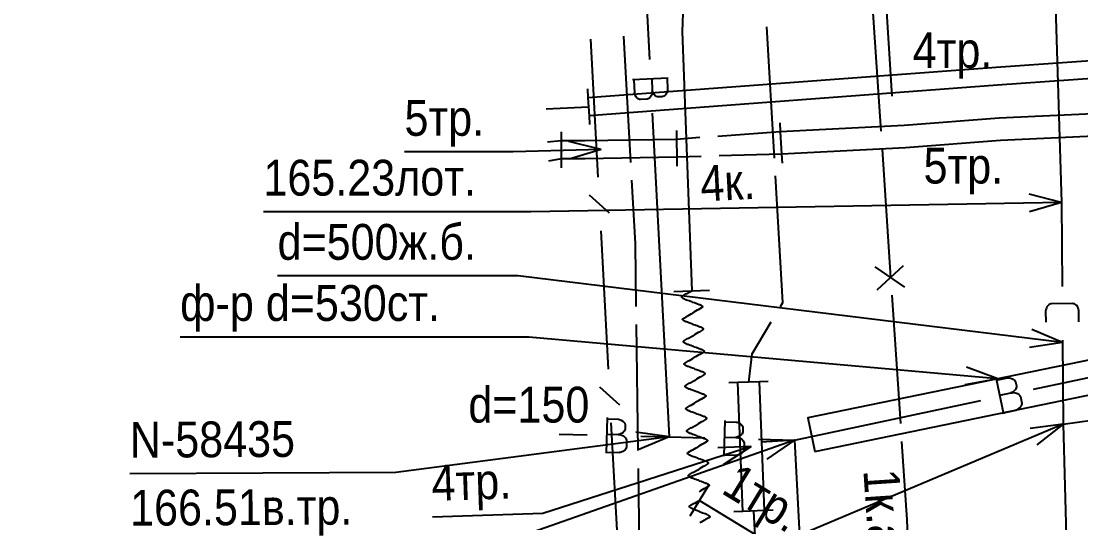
# Model space of a CAD drawing. Header units: metres. Extents: x -3947 to -3704, y 4976 to 6609.
# Drawn here: x -3912.47 to -3882.86, y 6456.55 to 6470.56 of the extents above; entities that cross this region are included whole.
import ezdxf
from ezdxf.enums import TextEntityAlignment as Align

# ---------------------------------------------------------------- set-up
doc = ezdxf.new("R2010")
doc.units = ezdxf.units.M
doc.header["$MEASUREMENT"] = 0
for name, color, linetype, lineweight in [('Водопровод', 7, 'Continuous', 25), ('Водосток', 7, 'Continuous', 25), ('Кабели', 7, 'Continuous', 25), ('Кабель защиты', 7, 'Continuous', 25), ('Кабель связи', 7, 'Continuous', 25), ('Кабель электрический', 7, 'Continuous', 25), ('Канализация самотёчная', 7, 'Continuous', 25)]:
    doc.layers.add(name, color=color, linetype=linetype, lineweight=lineweight)
doc.styles.add('Style-RUSSIAN_1251', font='RUSSIAN_1251.shx')
doc.styles.add('Style-RUSSIAN_1251 I 0.00000', font='RUSSIAN_1251.shx')

msp = doc.modelspace()

# ---------------------------------------------------------------- linework, layer by layer
at = {"layer": 'Водопровод', "linetype": 'Continuous'}
for p, q in [((-3895.379, 6478.52), (-3894.91, 6469.485)), ((-3894.385, 6468.97), (-3895.382, 6468.918)), ((-3895.349, 6468.92), (-3895.33, 6468.558)), ((-3894.849, 6468.946), (-3894.832, 6468.625)), ((-3894.832, 6467.987), (-3894.364, 6458.952)), ((-3884.182, 6460.28), (-3878.967, 6461.386)), ((-3885.178, 6460.571), (-3886.052, 6460.9)), ((-3885.178, 6460.571), (-3886.097, 6460.402)), ((-3885.222, 6460.568), (-3885.016, 6459.592)), ((-3885.126, 6460.114), (-3884.812, 6460.181)), ((-3890.864, 6458.864), (-3885.649, 6459.969)), ((-3885.022, 6459.624), (-3884.668, 6459.699)), ((-3896.098, 6459.49), (-3896.121, 6458.492)), ((-3892.81, 6459.411), (-3892.835, 6458.413)), ((-3897.439, 6459.023), (-3896.651, 6459.005)), ((-3896.109, 6459.026), (-3895.787, 6459.018)), ((-3894.364, 6458.952), (-3895.289, 6459.084)), ((-3894.364, 6458.952), (-3895.224, 6458.588)), ((-3895.152, 6458.97), (-3894.364, 6458.952)), ((-3894.364, 6458.952), (-3893.364, 6458.927)), ((-3892.821, 6458.947), (-3892.5, 6458.938)), ((-3891.864, 6458.889), (-3890.864, 6458.864)), ((-3890.864, 6458.864), (-3891.796, 6458.801)), ((-3890.864, 6458.864), (-3891.63, 6458.329)), ((-3890.864, 6458.864), (-3889.323, 6430.656)), ((-3896.12, 6458.525), (-3895.758, 6458.517)), ((-3892.834, 6458.446), (-3892.472, 6458.437))]:
    msp.add_line(p, q, dxfattribs=at)
at = {"layer": 'Водопровод', "linetype": 'Continuous', "flags": 128}
for points in [[(-3894.422, 6468.968), (-3894.405, 6468.65), (-3894.409, 6468.619), (-3894.425, 6468.568), (-3894.451, 6468.52), (-3894.465, 6468.501), (-3894.483, 6468.483), (-3894.506, 6468.467), (-3894.535, 6468.452), (-3894.55, 6468.448), (-3894.666, 6468.442), (-3894.688, 6468.446), (-3894.719, 6468.458), (-3894.74, 6468.472), (-3894.762, 6468.487), (-3894.784, 6468.514), (-3894.804, 6468.549), (-3894.819, 6468.58), (-3894.832, 6468.625), (-3894.834, 6468.586), (-3894.836, 6468.553), (-3894.848, 6468.503), (-3894.864, 6468.473), (-3894.881, 6468.444), (-3894.911, 6468.412), (-3894.945, 6468.39), (-3894.977, 6468.379), (-3895.167, 6468.369), (-3895.186, 6468.372), (-3895.212, 6468.382), (-3895.243, 6468.401), (-3895.273, 6468.431), (-3895.293, 6468.458), (-3895.316, 6468.503), (-3895.327, 6468.531), (-3895.33, 6468.558)], [(-3885.178, 6460.571), (-3898.286, 6461.739), (-3908.027, 6461.739)], [(-3890.295, 6458.546), (-3878.866, 6460.894), (-3879.058, 6461.828), (-3890.487, 6459.48), (-3890.295, 6458.546)], [(-3885.215, 6460.532), (-3884.903, 6460.599), (-3884.873, 6460.599), (-3884.819, 6460.591), (-3884.768, 6460.574), (-3884.747, 6460.563), (-3884.726, 6460.548), (-3884.707, 6460.528), (-3884.688, 6460.501), (-3884.681, 6460.487), (-3884.657, 6460.374), (-3884.658, 6460.351), (-3884.664, 6460.319), (-3884.675, 6460.296), (-3884.687, 6460.272), (-3884.71, 6460.246), (-3884.741, 6460.221), (-3884.769, 6460.201), (-3884.812, 6460.181), (-3884.773, 6460.185), (-3884.74, 6460.188), (-3884.689, 6460.184), (-3884.656, 6460.174), (-3884.625, 6460.161), (-3884.589, 6460.136), (-3884.562, 6460.106), (-3884.546, 6460.077), (-3884.507, 6459.89), (-3884.506, 6459.871), (-3884.512, 6459.843), (-3884.526, 6459.81), (-3884.551, 6459.776), (-3884.575, 6459.752), (-3884.616, 6459.722), (-3884.642, 6459.707), (-3884.668, 6459.699)], [(-3896.099, 6459.453), (-3895.78, 6459.446), (-3895.75, 6459.439), (-3895.7, 6459.42), (-3895.654, 6459.391), (-3895.636, 6459.375), (-3895.62, 6459.356), (-3895.605, 6459.331), (-3895.593, 6459.301), (-3895.59, 6459.286), (-3895.592, 6459.171), (-3895.598, 6459.148), (-3895.612, 6459.119), (-3895.628, 6459.099), (-3895.645, 6459.078), (-3895.673, 6459.058), (-3895.709, 6459.041), (-3895.741, 6459.028), (-3895.787, 6459.018), (-3895.749, 6459.014), (-3895.715, 6459.009), (-3895.667, 6458.993), (-3895.638, 6458.976), (-3895.61, 6458.956), (-3895.581, 6458.924), (-3895.561, 6458.888), (-3895.553, 6458.856), (-3895.557, 6458.665), (-3895.561, 6458.647), (-3895.573, 6458.621), (-3895.594, 6458.592), (-3895.627, 6458.564), (-3895.655, 6458.546), (-3895.702, 6458.527), (-3895.731, 6458.518), (-3895.758, 6458.517)], [(-3892.811, 6459.374), (-3892.492, 6459.366), (-3892.462, 6459.36), (-3892.412, 6459.34), (-3892.366, 6459.31), (-3892.348, 6459.295), (-3892.332, 6459.276), (-3892.317, 6459.251), (-3892.305, 6459.221), (-3892.302, 6459.206), (-3892.305, 6459.09), (-3892.311, 6459.068), (-3892.325, 6459.039), (-3892.34, 6459.018), (-3892.357, 6458.998), (-3892.386, 6458.978), (-3892.422, 6458.961), (-3892.454, 6458.948), (-3892.5, 6458.938), (-3892.462, 6458.934), (-3892.428, 6458.929), (-3892.38, 6458.913), (-3892.351, 6458.895), (-3892.323, 6458.876), (-3892.294, 6458.844), (-3892.274, 6458.808), (-3892.266, 6458.776), (-3892.271, 6458.585), (-3892.275, 6458.567), (-3892.287, 6458.541), (-3892.308, 6458.511), (-3892.34, 6458.484), (-3892.369, 6458.466), (-3892.416, 6458.447), (-3892.444, 6458.438), (-3892.472, 6458.437)], [(-3894.364, 6458.952), (-3901.996, 6457.959), (-3909.429, 6457.92)], [(-3890.864, 6458.864), (-3901.407, 6455.153), (-3912.468, 6454.994)]]:
    msp.add_lwpolyline(points, dxfattribs=at)
at = {"layer": 'Водосток', "linetype": 'Continuous'}
for p, q in [((-3884.078, 6487.694), (-3883.396, 6465.498)), ((-3883.396, 6465.498), (-3884.3, 6465.732)), ((-3883.396, 6465.498), (-3884.291, 6465.232)), ((-3883.396, 6465.498), (-3883.379, 6463.152)), ((-3883.368, 6461.589), (-3884.231, 6461.946)), ((-3883.368, 6461.589), (-3884.291, 6461.45)), ((-3883.368, 6461.652), (-3883.351, 6459.306)), ((-3883.351, 6459.306), (-3875.771, 6460.367)), ((-3883.351, 6459.306), (-3884.278, 6459.187)), ((-3883.351, 6459.306), (-3884.084, 6458.727)), ((-3883.351, 6459.306), (-3882.879, 6441.679))]:
    msp.add_line(p, q, dxfattribs=at)
at = {"layer": 'Водосток', "linetype": 'Continuous', "flags": 128}
for points in [[(-3883.396, 6465.498), (-3898.223, 6465.238), (-3905.699, 6465.238)], [(-3883.368, 6461.589), (-3898.581, 6463.446), (-3905.304, 6463.446)], [(-3882.911, 6462.166), (-3882.913, 6462.444), (-3882.915, 6462.483), (-3882.922, 6462.512), (-3882.934, 6462.554), (-3882.953, 6462.59), (-3882.974, 6462.618), (-3883.004, 6462.643), (-3883.036, 6462.663), (-3883.063, 6462.67), (-3883.091, 6462.674), (-3883.676, 6462.67), (-3883.701, 6462.665), (-3883.722, 6462.658), (-3883.747, 6462.644), (-3883.765, 6462.628), (-3883.788, 6462.605), (-3883.808, 6462.579), (-3883.822, 6462.547), (-3883.838, 6462.501), (-3883.842, 6462.464), (-3883.84, 6462.155)], [(-3883.351, 6459.306), (-3897.167, 6453.493), (-3904.684, 6453.127)]]:
    msp.add_lwpolyline(points, dxfattribs=at)
at = {"layer": 'Кабели', "linetype": 'Continuous'}
for p, q in [((-3888.685, 6471.07), (-3888.446, 6467.487)), ((-3888.413, 6466.988), (-3888.174, 6463.404)), ((-3887.779, 6463.132), (-3888.602, 6463.7)), ((-3887.821, 6463.73), (-3888.556, 6463.052)), ((-3888.141, 6462.905), (-3887.902, 6459.321))]:
    msp.add_line(p, q, dxfattribs=at)
at = {"layer": 'Кабели', "linetype": 'Continuous', "flags": 128}
msp.add_lwpolyline([(-3887.869, 6458.822), (-3887.723, 6456.635), (-3887.666, 6455.237)], dxfattribs=at)
at = {"layer": 'Кабель защиты', "linetype": 'Continuous'}
for p, q in [((-3894.232, 6463.014), (-3893.232, 6463.052)), ((-3893.774, 6456.749), (-3893.254, 6457.603))]:
    msp.add_line(p, q, dxfattribs=at)
at = {"layer": 'Кабель защиты', "linetype": 'Continuous', "flags": 128}
for points in [[(-3893.077, 6482.744), (-3893.03, 6479.35), (-3893.793, 6475.774), (-3894.002, 6470.266), (-3893.732, 6463.033)], [(-3893.72, 6462.722), (-3893.735, 6462.726), (-3893.783, 6462.742), (-3893.805, 6462.749), (-3893.838, 6462.76), (-3893.874, 6462.773), (-3893.898, 6462.782), (-3893.922, 6462.792), (-3893.939, 6462.799), (-3893.956, 6462.808), (-3893.966, 6462.813), (-3893.975, 6462.818), (-3893.982, 6462.823), (-3893.985, 6462.825), (-3893.988, 6462.827), (-3893.993, 6462.831), (-3893.996, 6462.834), (-3893.999, 6462.836), (-3894.001, 6462.839), (-3894.003, 6462.841), (-3894.005, 6462.845), (-3894.006, 6462.847), (-3894.007, 6462.848), (-3894.008, 6462.85), (-3894.008, 6462.851), (-3894.009, 6462.853), (-3894.009, 6462.855), (-3894.009, 6462.857), (-3894.009, 6462.859), (-3894.009, 6462.859), (-3894.009, 6462.861), (-3894.009, 6462.862), (-3894.009, 6462.863), (-3894.008, 6462.864), (-3894.008, 6462.865), (-3894.007, 6462.867), (-3894.006, 6462.869), (-3894.005, 6462.87), (-3894.005, 6462.871), (-3894.004, 6462.872), (-3894.003, 6462.874), (-3894.001, 6462.875), (-3894, 6462.876), (-3893.998, 6462.878), (-3893.996, 6462.879), (-3893.994, 6462.882), (-3893.99, 6462.884), (-3893.986, 6462.887), (-3893.979, 6462.891), (-3893.893, 6462.941), (-3893.864, 6462.957), (-3893.769, 6463.012), (-3893.732, 6463.033)], [(-3893.72, 6462.722), (-3893.706, 6462.717), (-3893.657, 6462.701), (-3893.635, 6462.694), (-3893.603, 6462.683), (-3893.567, 6462.67), (-3893.542, 6462.661), (-3893.519, 6462.651), (-3893.502, 6462.644), (-3893.485, 6462.635), (-3893.475, 6462.63), (-3893.466, 6462.625), (-3893.459, 6462.62), (-3893.456, 6462.618), (-3893.453, 6462.616), (-3893.447, 6462.612), (-3893.444, 6462.609), (-3893.442, 6462.607), (-3893.44, 6462.604), (-3893.438, 6462.602), (-3893.435, 6462.598), (-3893.434, 6462.596), (-3893.433, 6462.595), (-3893.433, 6462.593), (-3893.432, 6462.592), (-3893.432, 6462.59), (-3893.432, 6462.588), (-3893.431, 6462.587), (-3893.431, 6462.585), (-3893.431, 6462.584), (-3893.431, 6462.583), (-3893.432, 6462.582), (-3893.432, 6462.58), (-3893.432, 6462.579), (-3893.433, 6462.578), (-3893.434, 6462.576), (-3893.435, 6462.574), (-3893.435, 6462.573), (-3893.436, 6462.572), (-3893.437, 6462.571), (-3893.438, 6462.57), (-3893.439, 6462.568), (-3893.44, 6462.567), (-3893.443, 6462.565), (-3893.444, 6462.564), (-3893.447, 6462.561), (-3893.451, 6462.559), (-3893.454, 6462.557), (-3893.462, 6462.552), (-3893.548, 6462.502), (-3893.576, 6462.486), (-3893.671, 6462.431), (-3893.709, 6462.41)], [(-3893.697, 6462.098), (-3893.712, 6462.103), (-3893.76, 6462.119), (-3893.782, 6462.126), (-3893.815, 6462.137), (-3893.851, 6462.15), (-3893.875, 6462.159), (-3893.898, 6462.168), (-3893.915, 6462.176), (-3893.932, 6462.184), (-3893.943, 6462.19), (-3893.951, 6462.195), (-3893.959, 6462.199), (-3893.962, 6462.201), (-3893.965, 6462.204), (-3893.97, 6462.208), (-3893.973, 6462.211), (-3893.975, 6462.213), (-3893.978, 6462.215), (-3893.98, 6462.218), (-3893.982, 6462.221), (-3893.983, 6462.223), (-3893.984, 6462.225), (-3893.985, 6462.226), (-3893.985, 6462.228), (-3893.985, 6462.229), (-3893.986, 6462.231), (-3893.986, 6462.233), (-3893.986, 6462.235), (-3893.986, 6462.236), (-3893.986, 6462.237), (-3893.986, 6462.238), (-3893.985, 6462.239), (-3893.985, 6462.24), (-3893.985, 6462.242), (-3893.984, 6462.243), (-3893.983, 6462.245), (-3893.982, 6462.247), (-3893.981, 6462.247), (-3893.98, 6462.249), (-3893.979, 6462.25), (-3893.978, 6462.251), (-3893.977, 6462.252), (-3893.975, 6462.254), (-3893.973, 6462.256), (-3893.97, 6462.258), (-3893.967, 6462.261), (-3893.963, 6462.263), (-3893.956, 6462.267), (-3893.87, 6462.317), (-3893.841, 6462.334), (-3893.746, 6462.388), (-3893.709, 6462.41)], [(-3893.697, 6462.098), (-3893.683, 6462.093), (-3893.634, 6462.077), (-3893.612, 6462.07), (-3893.58, 6462.059), (-3893.544, 6462.046), (-3893.519, 6462.037), (-3893.496, 6462.028), (-3893.479, 6462.02), (-3893.462, 6462.012), (-3893.451, 6462.006), (-3893.443, 6462.001), (-3893.436, 6461.997), (-3893.432, 6461.995), (-3893.429, 6461.992), (-3893.424, 6461.988), (-3893.421, 6461.985), (-3893.419, 6461.983), (-3893.417, 6461.981), (-3893.414, 6461.978), (-3893.412, 6461.975), (-3893.411, 6461.973), (-3893.41, 6461.971), (-3893.41, 6461.97), (-3893.409, 6461.968), (-3893.409, 6461.967), (-3893.408, 6461.965), (-3893.408, 6461.963), (-3893.408, 6461.961), (-3893.408, 6461.96), (-3893.408, 6461.959), (-3893.408, 6461.958), (-3893.409, 6461.957), (-3893.409, 6461.956), (-3893.41, 6461.954), (-3893.41, 6461.953), (-3893.411, 6461.951), (-3893.412, 6461.95), (-3893.413, 6461.949), (-3893.414, 6461.947), (-3893.415, 6461.946), (-3893.416, 6461.945), (-3893.417, 6461.944), (-3893.419, 6461.942), (-3893.421, 6461.94), (-3893.424, 6461.938), (-3893.428, 6461.935), (-3893.431, 6461.933), (-3893.438, 6461.929), (-3893.524, 6461.879), (-3893.553, 6461.862), (-3893.648, 6461.808), (-3893.685, 6461.786)], [(-3893.674, 6461.474), (-3893.688, 6461.479), (-3893.737, 6461.495), (-3893.759, 6461.502), (-3893.791, 6461.513), (-3893.827, 6461.526), (-3893.852, 6461.535), (-3893.875, 6461.545), (-3893.892, 6461.552), (-3893.909, 6461.561), (-3893.92, 6461.566), (-3893.928, 6461.571), (-3893.935, 6461.576), (-3893.939, 6461.578), (-3893.942, 6461.58), (-3893.947, 6461.584), (-3893.95, 6461.587), (-3893.952, 6461.589), (-3893.954, 6461.592), (-3893.957, 6461.594), (-3893.959, 6461.598), (-3893.96, 6461.6), (-3893.961, 6461.601), (-3893.961, 6461.603), (-3893.962, 6461.604), (-3893.962, 6461.606), (-3893.963, 6461.608), (-3893.963, 6461.609), (-3893.963, 6461.611), (-3893.963, 6461.612), (-3893.963, 6461.613), (-3893.962, 6461.614), (-3893.962, 6461.616), (-3893.962, 6461.617), (-3893.961, 6461.618), (-3893.961, 6461.62), (-3893.96, 6461.622), (-3893.959, 6461.623), (-3893.958, 6461.624), (-3893.957, 6461.625), (-3893.956, 6461.626), (-3893.955, 6461.628), (-3893.954, 6461.629), (-3893.952, 6461.631), (-3893.95, 6461.632), (-3893.947, 6461.635), (-3893.943, 6461.637), (-3893.94, 6461.639), (-3893.933, 6461.644), (-3893.847, 6461.694), (-3893.818, 6461.71), (-3893.723, 6461.765), (-3893.685, 6461.786)], [(-3893.674, 6461.474), (-3893.659, 6461.47), (-3893.611, 6461.454), (-3893.589, 6461.447), (-3893.556, 6461.436), (-3893.52, 6461.423), (-3893.496, 6461.414), (-3893.473, 6461.404), (-3893.456, 6461.397), (-3893.438, 6461.388), (-3893.428, 6461.383), (-3893.42, 6461.378), (-3893.412, 6461.373), (-3893.409, 6461.371), (-3893.406, 6461.369), (-3893.401, 6461.365), (-3893.398, 6461.362), (-3893.396, 6461.36), (-3893.393, 6461.357), (-3893.391, 6461.355), (-3893.389, 6461.351), (-3893.388, 6461.349), (-3893.387, 6461.348), (-3893.386, 6461.346), (-3893.386, 6461.345), (-3893.386, 6461.343), (-3893.385, 6461.341), (-3893.385, 6461.339), (-3893.385, 6461.337), (-3893.385, 6461.337), (-3893.385, 6461.335), (-3893.385, 6461.334), (-3893.386, 6461.333), (-3893.386, 6461.332), (-3893.386, 6461.331), (-3893.387, 6461.329), (-3893.388, 6461.327), (-3893.389, 6461.326), (-3893.39, 6461.325), (-3893.391, 6461.324), (-3893.392, 6461.322), (-3893.393, 6461.321), (-3893.394, 6461.32), (-3893.396, 6461.318), (-3893.398, 6461.317), (-3893.401, 6461.314), (-3893.404, 6461.312), (-3893.408, 6461.309), (-3893.415, 6461.305), (-3893.501, 6461.255), (-3893.53, 6461.239), (-3893.625, 6461.184), (-3893.662, 6461.163)], [(-3893.651, 6460.851), (-3893.665, 6460.856), (-3893.714, 6460.871), (-3893.736, 6460.879), (-3893.768, 6460.89), (-3893.804, 6460.903), (-3893.829, 6460.912), (-3893.852, 6460.921), (-3893.869, 6460.929), (-3893.886, 6460.937), (-3893.896, 6460.942), (-3893.905, 6460.947), (-3893.912, 6460.952), (-3893.915, 6460.954), (-3893.918, 6460.956), (-3893.924, 6460.961), (-3893.927, 6460.963), (-3893.929, 6460.966), (-3893.931, 6460.968), (-3893.933, 6460.971), (-3893.936, 6460.974), (-3893.937, 6460.976), (-3893.937, 6460.978), (-3893.938, 6460.979), (-3893.939, 6460.981), (-3893.939, 6460.982), (-3893.939, 6460.984), (-3893.94, 6460.986), (-3893.94, 6460.988), (-3893.94, 6460.989), (-3893.939, 6460.99), (-3893.939, 6460.991), (-3893.939, 6460.992), (-3893.939, 6460.993), (-3893.938, 6460.995), (-3893.937, 6460.996), (-3893.936, 6460.998), (-3893.936, 6460.999), (-3893.935, 6461), (-3893.934, 6461.002), (-3893.933, 6461.003), (-3893.932, 6461.004), (-3893.931, 6461.005), (-3893.928, 6461.007), (-3893.927, 6461.009), (-3893.924, 6461.011), (-3893.92, 6461.014), (-3893.916, 6461.016), (-3893.909, 6461.02), (-3893.823, 6461.07), (-3893.795, 6461.087), (-3893.7, 6461.141), (-3893.662, 6461.163)], [(-3893.651, 6460.851), (-3893.636, 6460.846), (-3893.587, 6460.83), (-3893.566, 6460.823), (-3893.533, 6460.812), (-3893.497, 6460.799), (-3893.473, 6460.79), (-3893.449, 6460.781), (-3893.432, 6460.773), (-3893.415, 6460.765), (-3893.405, 6460.759), (-3893.396, 6460.754), (-3893.389, 6460.75), (-3893.386, 6460.748), (-3893.383, 6460.745), (-3893.378, 6460.741), (-3893.375, 6460.738), (-3893.372, 6460.736), (-3893.37, 6460.734), (-3893.368, 6460.731), (-3893.366, 6460.728), (-3893.365, 6460.726), (-3893.364, 6460.724), (-3893.363, 6460.723), (-3893.363, 6460.721), (-3893.362, 6460.72), (-3893.362, 6460.718), (-3893.362, 6460.716), (-3893.362, 6460.714), (-3893.362, 6460.713), (-3893.362, 6460.712), (-3893.362, 6460.711), (-3893.362, 6460.71), (-3893.363, 6460.709), (-3893.363, 6460.707), (-3893.364, 6460.706), (-3893.365, 6460.704), (-3893.366, 6460.702), (-3893.366, 6460.701), (-3893.367, 6460.7), (-3893.368, 6460.699), (-3893.369, 6460.698), (-3893.37, 6460.697), (-3893.373, 6460.694), (-3893.375, 6460.693), (-3893.377, 6460.691), (-3893.381, 6460.688), (-3893.385, 6460.686), (-3893.392, 6460.682), (-3893.478, 6460.632), (-3893.507, 6460.615), (-3893.602, 6460.56), (-3893.639, 6460.539)], [(-3893.627, 6460.227), (-3893.642, 6460.232), (-3893.691, 6460.248), (-3893.712, 6460.255), (-3893.745, 6460.266), (-3893.781, 6460.279), (-3893.805, 6460.288), (-3893.829, 6460.298), (-3893.846, 6460.305), (-3893.863, 6460.313), (-3893.873, 6460.319), (-3893.882, 6460.324), (-3893.889, 6460.329), (-3893.892, 6460.331), (-3893.895, 6460.333), (-3893.9, 6460.337), (-3893.903, 6460.34), (-3893.906, 6460.342), (-3893.908, 6460.345), (-3893.91, 6460.347), (-3893.912, 6460.35), (-3893.914, 6460.353), (-3893.914, 6460.354), (-3893.915, 6460.356), (-3893.915, 6460.357), (-3893.916, 6460.358), (-3893.916, 6460.36), (-3893.916, 6460.362), (-3893.916, 6460.364), (-3893.916, 6460.365), (-3893.916, 6460.366), (-3893.916, 6460.367), (-3893.916, 6460.368), (-3893.915, 6460.37), (-3893.915, 6460.371), (-3893.914, 6460.373), (-3893.913, 6460.375), (-3893.912, 6460.376), (-3893.912, 6460.377), (-3893.911, 6460.378), (-3893.91, 6460.379), (-3893.909, 6460.38), (-3893.908, 6460.382), (-3893.905, 6460.384), (-3893.903, 6460.385), (-3893.901, 6460.387), (-3893.897, 6460.39), (-3893.893, 6460.392), (-3893.886, 6460.396), (-3893.8, 6460.447), (-3893.772, 6460.463), (-3893.676, 6460.518), (-3893.639, 6460.539)], [(-3893.627, 6460.227), (-3893.613, 6460.223), (-3893.564, 6460.207), (-3893.543, 6460.2), (-3893.51, 6460.188), (-3893.474, 6460.176), (-3893.45, 6460.166), (-3893.426, 6460.157), (-3893.409, 6460.15), (-3893.392, 6460.141), (-3893.382, 6460.136), (-3893.373, 6460.131), (-3893.366, 6460.126), (-3893.363, 6460.124), (-3893.36, 6460.122), (-3893.355, 6460.118), (-3893.352, 6460.115), (-3893.349, 6460.113), (-3893.347, 6460.11), (-3893.345, 6460.107), (-3893.343, 6460.104), (-3893.341, 6460.102), (-3893.341, 6460.101), (-3893.34, 6460.099), (-3893.339, 6460.097), (-3893.339, 6460.096), (-3893.339, 6460.094), (-3893.338, 6460.092), (-3893.338, 6460.09), (-3893.339, 6460.09), (-3893.339, 6460.088), (-3893.339, 6460.087), (-3893.339, 6460.086), (-3893.339, 6460.085), (-3893.34, 6460.084), (-3893.341, 6460.082), (-3893.342, 6460.08), (-3893.343, 6460.079), (-3893.343, 6460.078), (-3893.344, 6460.077), (-3893.345, 6460.075), (-3893.346, 6460.074), (-3893.347, 6460.073), (-3893.35, 6460.071), (-3893.351, 6460.069), (-3893.354, 6460.067), (-3893.358, 6460.065), (-3893.362, 6460.062), (-3893.369, 6460.058), (-3893.455, 6460.008), (-3893.483, 6459.992), (-3893.579, 6459.937), (-3893.616, 6459.916)], [(-3893.604, 6459.604), (-3893.619, 6459.608), (-3893.667, 6459.624), (-3893.689, 6459.631), (-3893.722, 6459.643), (-3893.758, 6459.655), (-3893.782, 6459.665), (-3893.806, 6459.674), (-3893.823, 6459.682), (-3893.84, 6459.69), (-3893.85, 6459.695), (-3893.858, 6459.7), (-3893.866, 6459.705), (-3893.869, 6459.707), (-3893.872, 6459.709), (-3893.877, 6459.713), (-3893.88, 6459.716), (-3893.882, 6459.719), (-3893.885, 6459.721), (-3893.887, 6459.724), (-3893.889, 6459.727), (-3893.89, 6459.729), (-3893.891, 6459.73), (-3893.892, 6459.732), (-3893.892, 6459.734), (-3893.893, 6459.735), (-3893.893, 6459.737), (-3893.893, 6459.739), (-3893.893, 6459.741), (-3893.893, 6459.742), (-3893.893, 6459.743), (-3893.893, 6459.744), (-3893.893, 6459.745), (-3893.892, 6459.746), (-3893.892, 6459.748), (-3893.891, 6459.749), (-3893.89, 6459.751), (-3893.889, 6459.752), (-3893.889, 6459.753), (-3893.888, 6459.754), (-3893.886, 6459.756), (-3893.885, 6459.757), (-3893.884, 6459.758), (-3893.882, 6459.76), (-3893.88, 6459.762), (-3893.877, 6459.764), (-3893.874, 6459.766), (-3893.87, 6459.769), (-3893.863, 6459.773), (-3893.777, 6459.823), (-3893.748, 6459.839), (-3893.653, 6459.894), (-3893.616, 6459.916)], [(-3893.604, 6459.604), (-3893.59, 6459.599), (-3893.541, 6459.583), (-3893.519, 6459.576), (-3893.487, 6459.565), (-3893.451, 6459.552), (-3893.426, 6459.543), (-3893.403, 6459.533), (-3893.386, 6459.526), (-3893.369, 6459.518), (-3893.359, 6459.512), (-3893.35, 6459.507), (-3893.343, 6459.502), (-3893.34, 6459.5), (-3893.337, 6459.498), (-3893.331, 6459.494), (-3893.328, 6459.491), (-3893.326, 6459.489), (-3893.324, 6459.486), (-3893.322, 6459.484), (-3893.319, 6459.481), (-3893.318, 6459.478), (-3893.317, 6459.477), (-3893.317, 6459.476), (-3893.316, 6459.474), (-3893.316, 6459.473), (-3893.315, 6459.471), (-3893.315, 6459.469), (-3893.315, 6459.467), (-3893.315, 6459.466), (-3893.315, 6459.465), (-3893.316, 6459.464), (-3893.316, 6459.463), (-3893.316, 6459.461), (-3893.317, 6459.46), (-3893.317, 6459.458), (-3893.319, 6459.457), (-3893.319, 6459.455), (-3893.32, 6459.454), (-3893.321, 6459.453), (-3893.322, 6459.452), (-3893.323, 6459.451), (-3893.324, 6459.45), (-3893.326, 6459.447), (-3893.328, 6459.446), (-3893.331, 6459.444), (-3893.335, 6459.441), (-3893.338, 6459.439), (-3893.346, 6459.435), (-3893.431, 6459.384), (-3893.46, 6459.368), (-3893.555, 6459.313), (-3893.593, 6459.292)], [(-3893.581, 6458.98), (-3893.596, 6458.985), (-3893.644, 6459.001), (-3893.666, 6459.008), (-3893.699, 6459.019), (-3893.734, 6459.032), (-3893.759, 6459.041), (-3893.782, 6459.05), (-3893.799, 6459.058), (-3893.816, 6459.066), (-3893.827, 6459.072), (-3893.835, 6459.077), (-3893.843, 6459.081), (-3893.846, 6459.084), (-3893.849, 6459.086), (-3893.854, 6459.09), (-3893.857, 6459.093), (-3893.859, 6459.095), (-3893.862, 6459.098), (-3893.864, 6459.1), (-3893.866, 6459.103), (-3893.867, 6459.105), (-3893.868, 6459.107), (-3893.868, 6459.108), (-3893.869, 6459.11), (-3893.869, 6459.111), (-3893.87, 6459.113), (-3893.87, 6459.115), (-3893.87, 6459.117), (-3893.87, 6459.118), (-3893.87, 6459.119), (-3893.87, 6459.12), (-3893.869, 6459.121), (-3893.869, 6459.123), (-3893.869, 6459.124), (-3893.868, 6459.125), (-3893.867, 6459.127), (-3893.866, 6459.129), (-3893.865, 6459.13), (-3893.864, 6459.131), (-3893.863, 6459.132), (-3893.862, 6459.133), (-3893.861, 6459.134), (-3893.859, 6459.137), (-3893.857, 6459.138), (-3893.854, 6459.14), (-3893.85, 6459.143), (-3893.847, 6459.145), (-3893.84, 6459.149), (-3893.754, 6459.2), (-3893.725, 6459.216), (-3893.63, 6459.271), (-3893.593, 6459.292)], [(-3893.581, 6458.98), (-3893.567, 6458.975), (-3893.518, 6458.96), (-3893.496, 6458.952), (-3893.464, 6458.941), (-3893.428, 6458.929), (-3893.403, 6458.919), (-3893.38, 6458.91), (-3893.363, 6458.902), (-3893.346, 6458.894), (-3893.335, 6458.889), (-3893.327, 6458.884), (-3893.319, 6458.879), (-3893.316, 6458.877), (-3893.313, 6458.875), (-3893.308, 6458.87), (-3893.305, 6458.868), (-3893.303, 6458.865), (-3893.3, 6458.863), (-3893.298, 6458.86), (-3893.296, 6458.857), (-3893.295, 6458.855), (-3893.294, 6458.853), (-3893.294, 6458.852), (-3893.293, 6458.85), (-3893.293, 6458.849), (-3893.292, 6458.847), (-3893.292, 6458.845), (-3893.292, 6458.843), (-3893.292, 6458.842), (-3893.292, 6458.841), (-3893.292, 6458.84), (-3893.293, 6458.839), (-3893.293, 6458.838), (-3893.294, 6458.836), (-3893.294, 6458.835), (-3893.295, 6458.833), (-3893.296, 6458.832), (-3893.297, 6458.831), (-3893.298, 6458.83), (-3893.299, 6458.828), (-3893.3, 6458.827), (-3893.301, 6458.826), (-3893.303, 6458.824), (-3893.305, 6458.822), (-3893.308, 6458.82), (-3893.312, 6458.817), (-3893.315, 6458.815), (-3893.322, 6458.811), (-3893.408, 6458.761), (-3893.437, 6458.745), (-3893.532, 6458.69), (-3893.569, 6458.668)], [(-3893.558, 6458.357), (-3893.572, 6458.361), (-3893.621, 6458.377), (-3893.643, 6458.384), (-3893.675, 6458.395), (-3893.711, 6458.408), (-3893.736, 6458.417), (-3893.759, 6458.427), (-3893.776, 6458.434), (-3893.793, 6458.443), (-3893.804, 6458.448), (-3893.812, 6458.453), (-3893.819, 6458.458), (-3893.822, 6458.46), (-3893.825, 6458.462), (-3893.831, 6458.466), (-3893.834, 6458.469), (-3893.836, 6458.471), (-3893.838, 6458.474), (-3893.84, 6458.476), (-3893.843, 6458.48), (-3893.844, 6458.482), (-3893.845, 6458.483), (-3893.845, 6458.485), (-3893.846, 6458.486), (-3893.846, 6458.488), (-3893.847, 6458.49), (-3893.847, 6458.492), (-3893.847, 6458.494), (-3893.847, 6458.494), (-3893.847, 6458.496), (-3893.846, 6458.497), (-3893.846, 6458.498), (-3893.846, 6458.499), (-3893.845, 6458.5), (-3893.845, 6458.502), (-3893.844, 6458.504), (-3893.843, 6458.505), (-3893.842, 6458.506), (-3893.841, 6458.507), (-3893.84, 6458.509), (-3893.839, 6458.51), (-3893.838, 6458.511), (-3893.836, 6458.513), (-3893.834, 6458.515), (-3893.831, 6458.517), (-3893.827, 6458.519), (-3893.824, 6458.522), (-3893.817, 6458.526), (-3893.731, 6458.576), (-3893.702, 6458.592), (-3893.607, 6458.647), (-3893.569, 6458.668)], [(-3893.558, 6458.357), (-3893.543, 6458.352), (-3893.495, 6458.336), (-3893.473, 6458.329), (-3893.44, 6458.318), (-3893.404, 6458.305), (-3893.38, 6458.296), (-3893.356, 6458.286), (-3893.339, 6458.279), (-3893.322, 6458.27), (-3893.312, 6458.265), (-3893.304, 6458.26), (-3893.296, 6458.255), (-3893.293, 6458.253), (-3893.29, 6458.251), (-3893.285, 6458.247), (-3893.282, 6458.244), (-3893.28, 6458.242), (-3893.277, 6458.239), (-3893.275, 6458.237), (-3893.273, 6458.234), (-3893.272, 6458.231), (-3893.271, 6458.23), (-3893.27, 6458.228), (-3893.27, 6458.227), (-3893.269, 6458.225), (-3893.269, 6458.223), (-3893.269, 6458.222), (-3893.269, 6458.22), (-3893.269, 6458.219), (-3893.269, 6458.218), (-3893.269, 6458.217), (-3893.269, 6458.215), (-3893.27, 6458.214), (-3893.27, 6458.213), (-3893.271, 6458.211), (-3893.272, 6458.209), (-3893.273, 6458.208), (-3893.274, 6458.207), (-3893.274, 6458.206), (-3893.276, 6458.205), (-3893.277, 6458.203), (-3893.278, 6458.202), (-3893.28, 6458.2), (-3893.282, 6458.199), (-3893.285, 6458.197), (-3893.288, 6458.194), (-3893.292, 6458.192), (-3893.299, 6458.187), (-3893.385, 6458.137), (-3893.414, 6458.121), (-3893.509, 6458.066), (-3893.546, 6458.045)], [(-3893.535, 6457.733), (-3893.549, 6457.738), (-3893.598, 6457.754), (-3893.619, 6457.761), (-3893.652, 6457.772), (-3893.688, 6457.785), (-3893.712, 6457.794), (-3893.736, 6457.803), (-3893.753, 6457.811), (-3893.77, 6457.819), (-3893.78, 6457.825), (-3893.789, 6457.83), (-3893.796, 6457.834), (-3893.799, 6457.836), (-3893.802, 6457.839), (-3893.807, 6457.843), (-3893.811, 6457.846), (-3893.813, 6457.848), (-3893.815, 6457.85), (-3893.817, 6457.853), (-3893.819, 6457.856), (-3893.821, 6457.858), (-3893.821, 6457.86), (-3893.822, 6457.861), (-3893.823, 6457.863), (-3893.823, 6457.864), (-3893.823, 6457.866), (-3893.824, 6457.868), (-3893.824, 6457.87), (-3893.824, 6457.871), (-3893.823, 6457.872), (-3893.823, 6457.873), (-3893.823, 6457.874), (-3893.823, 6457.875), (-3893.822, 6457.877), (-3893.821, 6457.878), (-3893.82, 6457.88), (-3893.82, 6457.882), (-3893.819, 6457.882), (-3893.818, 6457.884), (-3893.817, 6457.885), (-3893.816, 6457.886), (-3893.815, 6457.887), (-3893.812, 6457.889), (-3893.811, 6457.891), (-3893.808, 6457.893), (-3893.804, 6457.896), (-3893.8, 6457.898), (-3893.793, 6457.902), (-3893.707, 6457.952), (-3893.679, 6457.969), (-3893.583, 6458.023), (-3893.546, 6458.045)], [(-3893.535, 6457.733), (-3893.52, 6457.728), (-3893.471, 6457.712), (-3893.45, 6457.705), (-3893.417, 6457.694), (-3893.381, 6457.681), (-3893.357, 6457.672), (-3893.333, 6457.663), (-3893.316, 6457.655), (-3893.299, 6457.647), (-3893.289, 6457.641), (-3893.28, 6457.636), (-3893.273, 6457.632), (-3893.27, 6457.63), (-3893.267, 6457.627), (-3893.262, 6457.623), (-3893.259, 6457.62), (-3893.256, 6457.618), (-3893.254, 6457.616), (-3893.252, 6457.613), (-3893.25, 6457.61), (-3893.249, 6457.608), (-3893.248, 6457.606), (-3893.247, 6457.605), (-3893.247, 6457.603), (-3893.246, 6457.602), (-3893.246, 6457.6), (-3893.246, 6457.598), (-3893.246, 6457.596), (-3893.246, 6457.595), (-3893.246, 6457.594), (-3893.246, 6457.593), (-3893.246, 6457.592), (-3893.247, 6457.591), (-3893.247, 6457.589), (-3893.248, 6457.588), (-3893.249, 6457.586), (-3893.25, 6457.585), (-3893.25, 6457.584), (-3893.251, 6457.582), (-3893.252, 6457.581), (-3893.253, 6457.58), (-3893.254, 6457.579), (-3893.257, 6457.577), (-3893.259, 6457.575), (-3893.261, 6457.573), (-3893.265, 6457.57), (-3893.269, 6457.568), (-3893.276, 6457.564), (-3893.362, 6457.514), (-3893.391, 6457.497), (-3893.486, 6457.443), (-3893.523, 6457.421)], [(-3893.511, 6456.864), (-3893.525, 6456.869), (-3893.574, 6456.887), (-3893.595, 6456.895), (-3893.627, 6456.907), (-3893.663, 6456.92), (-3893.687, 6456.93), (-3893.71, 6456.94), (-3893.727, 6456.948), (-3893.744, 6456.957), (-3893.754, 6456.963), (-3893.763, 6456.968), (-3893.77, 6456.973), (-3893.773, 6456.975), (-3893.776, 6456.977), (-3893.781, 6456.982), (-3893.784, 6456.985), (-3893.786, 6456.987), (-3893.788, 6456.99), (-3893.79, 6456.992), (-3893.792, 6456.995), (-3893.794, 6456.998), (-3893.794, 6456.999), (-3893.795, 6457.001), (-3893.795, 6457.002), (-3893.796, 6457.004), (-3893.796, 6457.006), (-3893.796, 6457.007), (-3893.796, 6457.009), (-3893.796, 6457.01), (-3893.796, 6457.011), (-3893.796, 6457.012), (-3893.795, 6457.014), (-3893.795, 6457.015), (-3893.794, 6457.016), (-3893.794, 6457.018), (-3893.793, 6457.02), (-3893.792, 6457.021), (-3893.791, 6457.022), (-3893.79, 6457.023), (-3893.789, 6457.024), (-3893.788, 6457.025), (-3893.787, 6457.026), (-3893.784, 6457.029), (-3893.783, 6457.03), (-3893.78, 6457.032), (-3893.776, 6457.035), (-3893.772, 6457.037), (-3893.765, 6457.041), (-3893.678, 6457.089), (-3893.648, 6457.104), (-3893.552, 6457.156), (-3893.514, 6457.176)], [(-3893.514, 6457.176), (-3890.656, 6455.433)], [(-3893.511, 6456.864), (-3893.497, 6456.859), (-3893.449, 6456.842), (-3893.427, 6456.834), (-3893.395, 6456.822), (-3893.359, 6456.808), (-3893.335, 6456.799), (-3893.312, 6456.788), (-3893.295, 6456.78), (-3893.278, 6456.772), (-3893.268, 6456.766), (-3893.26, 6456.761), (-3893.253, 6456.756), (-3893.25, 6456.754), (-3893.247, 6456.751), (-3893.241, 6456.747), (-3893.238, 6456.744), (-3893.236, 6456.742), (-3893.234, 6456.739), (-3893.232, 6456.737), (-3893.23, 6456.733), (-3893.229, 6456.731), (-3893.228, 6456.73), (-3893.227, 6456.728), (-3893.227, 6456.726), (-3893.227, 6456.725), (-3893.226, 6456.723), (-3893.226, 6456.721), (-3893.226, 6456.719), (-3893.226, 6456.718), (-3893.226, 6456.717), (-3893.227, 6456.716), (-3893.227, 6456.715), (-3893.227, 6456.714), (-3893.228, 6456.712), (-3893.229, 6456.711), (-3893.23, 6456.709), (-3893.23, 6456.708), (-3893.231, 6456.707), (-3893.232, 6456.706), (-3893.233, 6456.704), (-3893.234, 6456.703), (-3893.235, 6456.702), (-3893.238, 6456.7), (-3893.24, 6456.699), (-3893.243, 6456.697), (-3893.246, 6456.694), (-3893.25, 6456.692), (-3893.257, 6456.688), (-3893.345, 6456.64), (-3893.374, 6456.625), (-3893.47, 6456.573), (-3893.508, 6456.552)]]:
    msp.add_lwpolyline(points, dxfattribs=at)
at = {"layer": 'Кабель связи', "linetype": 'Continuous'}
for p, q in [((-3896.345, 6466.199), (-3896.552, 6470.059)), ((-3896.026, 6465.199), (-3896.584, 6465.7)), ((-3896.058, 6460.84), (-3896.265, 6464.701)), ((-3895.739, 6459.841), (-3896.297, 6460.342)), ((-3895.771, 6455.481), (-3895.978, 6459.342))]:
    msp.add_line(p, q, dxfattribs=at)
at = {"layer": 'Кабель электрический', "linetype": 'Continuous'}
for p, q in [((-3891.422, 6466.735), (-3891.632, 6470.396)), ((-3895.433, 6466.616), (-3895.632, 6470.137)), ((-3896.645, 6468.667), (-3896.63, 6468.417)), ((-3896.63, 6468.417), (-3896.601, 6467.918)), ((-3897.795, 6468.109), (-3896.616, 6468.168)), ((-3896.6, 6467.918), (-3896.586, 6467.669)), ((-3894.158, 6467.508), (-3894.154, 6467.258)), ((-3891.271, 6467.72), (-3891.256, 6467.471)), ((-3897.378, 6467.218), (-3897.759, 6467.18)), ((-3897.378, 6467.468), (-3897.378, 6467.218)), ((-3897.378, 6467.218), (-3897.378, 6466.718)), ((-3893.5, 6467.306), (-3894.155, 6467.258)), ((-3894.155, 6467.258), (-3894.147, 6466.758)), ((-3891.256, 6467.471), (-3893.001, 6467.343)), ((-3891.256, 6467.471), (-3891.218, 6466.848)), ((-3896.26, 6466.975), (-3897.166, 6467.201)), ((-3896.26, 6466.975), (-3897.153, 6466.701)), ((-3897.378, 6466.718), (-3897.738, 6466.648)), ((-3897.378, 6466.718), (-3897.378, 6466.468)), ((-3893.467, 6466.779), (-3894.147, 6466.758)), ((-3894.147, 6466.758), (-3894.143, 6466.508)), ((-3891.218, 6466.848), (-3892.967, 6466.794)), ((-3891.218, 6466.848), (-3891.203, 6466.598)), ((-3895.229, 6458.567), (-3895.275, 6462.093)), ((-3892.44, 6460.468), (-3892.69, 6460.458)), ((-3891.84, 6460.492), (-3892.44, 6460.468)), ((-3891.591, 6460.501), (-3891.84, 6460.491)), ((-3892.07, 6458.68), (-3893.003, 6458.643)), ((-3892.07, 6458.68), (-3892.851, 6458.167)), ((-3895.176, 6454.541), (-3895.222, 6458.067)), ((-3892.3, 6456.868), (-3892.55, 6456.858)), ((-3891.7, 6456.892), (-3892.3, 6456.868)), ((-3891.897, 6455.01), (-3892, 6456.88)), ((-3891.451, 6456.901), (-3891.7, 6456.891))]:
    msp.add_line(p, q, dxfattribs=at)
at = {"layer": 'Кабель электрический', "linetype": 'Continuous', "flags": 128}
for points in [[(-3880.992, 6469.563), (-3885.22, 6469.266), (-3896.63, 6468.417)], [(-3880.956, 6469.065), (-3885.184, 6468.768), (-3896.601, 6467.918)], [(-3879.283, 6468.118), (-3885.14, 6467.854), (-3887.799, 6467.644), (-3891.256, 6467.471)], [(-3894.155, 6467.258), (-3896.714, 6467.218), (-3897.378, 6467.218)], [(-3879.255, 6467.494), (-3885.102, 6467.231), (-3887.759, 6467.022), (-3891.218, 6466.848)], [(-3896.26, 6466.975), (-3898.723, 6466.908), (-3901.757, 6466.908)], [(-3894.147, 6466.758), (-3896.71, 6466.718), (-3897.378, 6466.718)], [(-3895.282, 6462.593), (-3895.305, 6464.355), (-3895.405, 6466.117)], [(-3891.254, 6462.592), (-3891.19, 6462.7), (-3891.393, 6466.236)], [(-3892.14, 6460.48), (-3892.04, 6461.27), (-3891.51, 6462.162)], [(-3892.3, 6456.868), (-3892.44, 6460.468)], [(-3891.7, 6456.892), (-3891.84, 6460.492)], [(-3892.07, 6458.68), (-3897.896, 6456.812), (-3900.971, 6456.711)]]:
    msp.add_lwpolyline(points, dxfattribs=at)
at = {"layer": 'Канализация самотёчная', "linetype": 'Continuous', "flags": 128}
msp.add_lwpolyline([(-3887.4, 6480.185), (-3888.786, 6478.684), (-3888.136, 6468.46)], dxfattribs=at)

# ---------------------------------------------------------------- texts
at = {"layer": 'Водопровод', "linetype": 'Continuous', "style": 'Style-RUSSIAN_1251', "width": 0.899998}
msp.add_text('ф-р d=530ст.', height=1, dxfattribs=at).set_placement((-3908.027, 6463.189), align=Align.TOP_LEFT)
at = {"layer": 'Водопровод', "linetype": 'Continuous', "style": 'Style-RUSSIAN_1251 I 0.00000', "width": 0.9}
msp.add_text('d=150', height=1, dxfattribs=at).set_placement((-3899.972, 6459.351))
at = {"layer": 'Водопровод', "linetype": 'Continuous', "style": 'Style-RUSSIAN_1251', "width": 0.899998}
for s, p in [('N-58435', (-3909.436, 6459.37)), ('166.51в.тр.', (-3909.427, 6457.47))]:
    msp.add_text(s, height=1, rotation=0.2985, dxfattribs=at).set_placement(p, align=Align.TOP_LEFT)
at = {"layer": 'Водосток', "linetype": 'Continuous', "style": 'Style-RUSSIAN_1251', "width": 0.899998}
for s, p in [('165.23лот.', (-3905.699, 6466.688)), ('d=500ж.б.', (-3905.304, 6464.896))]:
    msp.add_text(s, height=1, dxfattribs=at).set_placement(p, align=Align.TOP_LEFT)
at = {"layer": 'Кабели', "linetype": 'Continuous', "style": 'Style-RUSSIAN_1251', "width": 0.899998}
msp.add_text('1к.аб-та Б.Д.', height=1, rotation=273.8119, dxfattribs=at).set_placement((-3888.935, 6458.016))
at = {"layer": 'Кабель защиты', "linetype": 'Continuous', "style": 'Style-RUSSIAN_1251 I 0.00000', "width": 0.9}
msp.add_text('1тр.', height=1, rotation=328.6224, dxfattribs=at).set_placement((-3892.94, 6457.399))
at = {"layer": 'Кабель электрический', "linetype": 'Continuous', "style": 'Style-RUSSIAN_1251', "width": 0.899998}
for s, p in [('4тр.', (-3887.555, 6469.251)), ('5тр.', (-3887.253, 6466.025))]:
    msp.add_text(s, height=1, dxfattribs=at).set_placement(p)
msp.add_text('5тр.', height=1, dxfattribs=at).set_placement((-3901.757, 6468.358), align=Align.TOP_LEFT)
msp.add_text('4к.', height=1, rotation=2.8758, dxfattribs=at).set_placement((-3893.468, 6465.522))
at = {"layer": 'Кабель электрический', "linetype": 'Continuous', "style": 'Style-RUSSIAN_1251', "width": 0.9}
msp.add_text('4тр.', height=1, rotation=1.8788, dxfattribs=at).set_placement((-3901.019, 6458.16), align=Align.TOP_LEFT)

doc.saveas('drawing.dxf')
